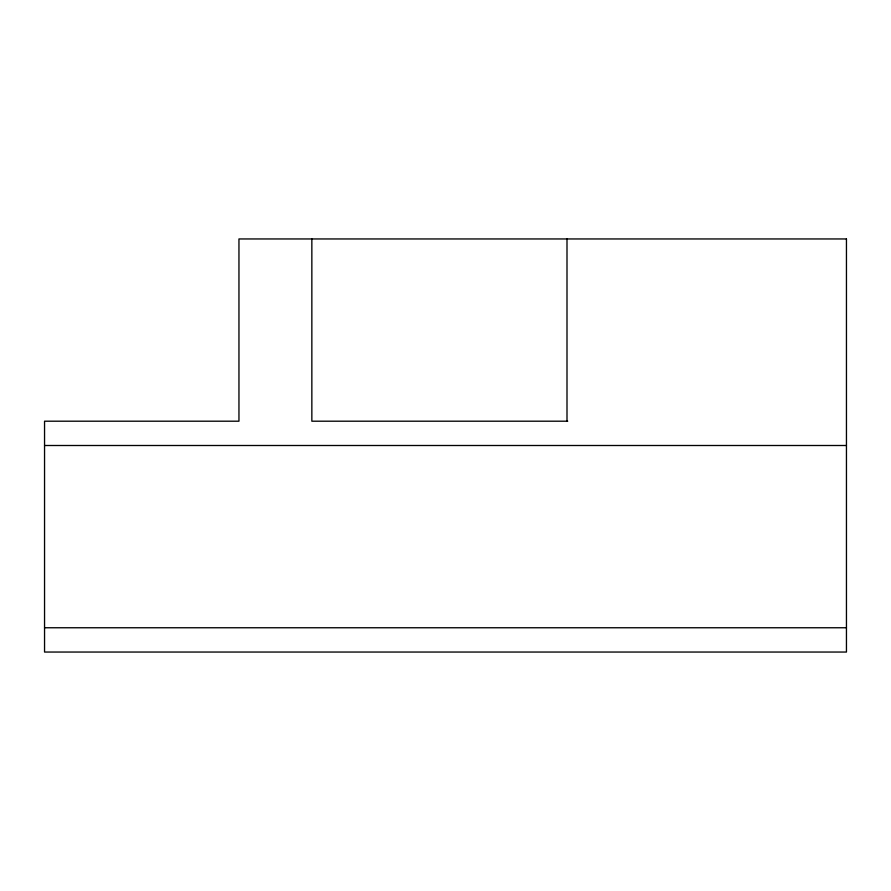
<?xml version="1.0" encoding="UTF-8"?>
<svg xmlns="http://www.w3.org/2000/svg" width="891" height="891" viewBox="0 0 891 891"><rect width="100%" height="100%" fill="white"/><g stroke="black" fill="none" stroke-linecap="round" stroke-linejoin="round"><path stroke-width="1.34" d="M567.723 421.198L311.85 421.198L311.85 238.955M44.55 445.5L846.45 445.5M44.55 627.754L846.45 627.754M566.999 238.955L566.999 421.198M846.45 238.955L238.955 238.955L238.955 421.198L44.55 421.198L44.55 652.045L846.45 652.045L846.45 238.955"/></g></svg>
